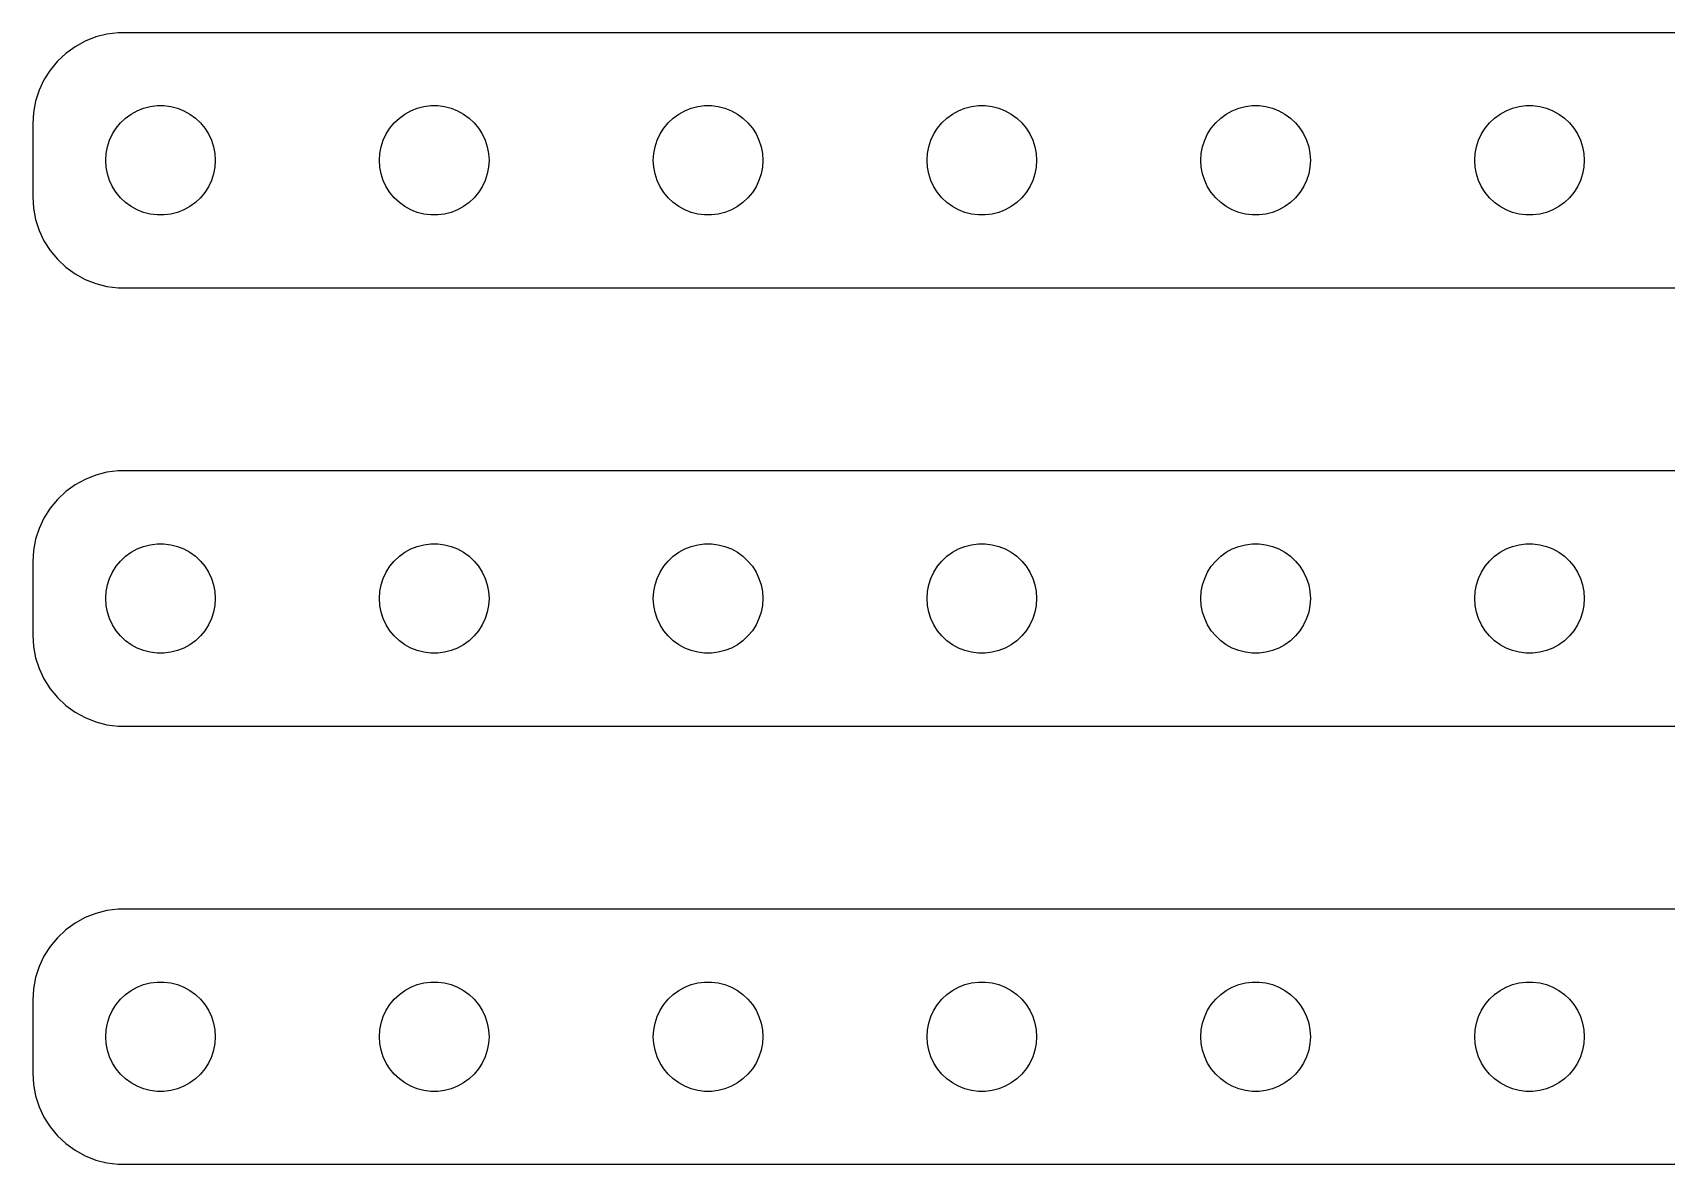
# Model space of a CAD drawing. Header units: metres. Extents: x -90 to 90, y 41 to 103.
# Drawn here: x -89.5 to 0, y 41 to 103 of the extents above; entities that cross this region are included whole.
import ezdxf

# ---------------------------------------------------------------- set-up
doc = ezdxf.new("R2010")
doc.units = ezdxf.units.M

msp = doc.modelspace()

# ---------------------------------------------------------------- linework, layer by layer
for p, q in [((-84.8139, 102.99), (-85.4369, 102.911)), ((84.8139, 102.99), (-84.8139, 102.99)), ((-87.1791, 102.222), (-87.6871, 101.853)), ((-86.6289, 102.524), (-87.1791, 102.222)), ((-86.0451, 102.755), (-86.6289, 102.524)), ((-85.4369, 102.911), (-86.0451, 102.755)), ((-88.1448, 101.423), (-88.5451, 100.939)), ((-87.6871, 101.853), (-88.1448, 101.423)), ((-88.8815, 100.409), (-89.1489, 99.8406)), ((-88.5451, 100.939), (-88.8815, 100.409)), ((-89.1489, 99.8406), (-89.3429, 99.2434)), ((-89.4606, 98.6267), (-89.5, 98)), ((-89.3429, 99.2434), (-89.4606, 98.6267)), ((-84.4123, 98.3115), (-84.1075, 98.533)), ((-84.1075, 98.533), (-83.7773, 98.7145)), ((-83.7773, 98.7145), (-83.427, 98.8532)), ((-83.427, 98.8532), (-83.0621, 98.9469)), ((-83.0621, 98.9469), (-82.6884, 98.9941)), ((-82.6884, 98.9941), (-82.3116, 98.9941)), ((-82.3116, 98.9941), (-81.9379, 98.9469)), ((-81.9379, 98.9469), (-81.573, 98.8532)), ((-81.573, 98.8532), (-81.2227, 98.7145)), ((-81.2227, 98.7145), (-80.8925, 98.533)), ((-80.8925, 98.533), (-80.5877, 98.3115)), ((-69.4123, 98.3115), (-69.1075, 98.533)), ((-69.1075, 98.533), (-68.7773, 98.7145)), ((-68.7773, 98.7145), (-68.427, 98.8532)), ((-68.427, 98.8532), (-68.0621, 98.9469)), ((-68.0621, 98.9469), (-67.6884, 98.9941)), ((-67.6884, 98.9941), (-67.3116, 98.9941)), ((-67.3116, 98.9941), (-66.9379, 98.9469)), ((-66.9379, 98.9469), (-66.573, 98.8532)), ((-66.573, 98.8532), (-66.2227, 98.7145)), ((-66.2227, 98.7145), (-65.8925, 98.533)), ((-65.8925, 98.533), (-65.5877, 98.3115)), ((-54.4123, 98.3115), (-54.1075, 98.533)), ((-54.1075, 98.533), (-53.7773, 98.7145)), ((-53.7773, 98.7145), (-53.427, 98.8532)), ((-53.427, 98.8532), (-53.0621, 98.9469)), ((-53.0621, 98.9469), (-52.6884, 98.9941)), ((-52.6884, 98.9941), (-52.3116, 98.9941)), ((-52.3116, 98.9941), (-51.9379, 98.9469)), ((-51.9379, 98.9469), (-51.5729, 98.8532)), ((-51.5729, 98.8532), (-51.2227, 98.7145)), ((-51.2227, 98.7145), (-50.8925, 98.533)), ((-50.8925, 98.533), (-50.5877, 98.3115)), ((-39.4123, 98.3115), (-39.1075, 98.533)), ((-39.1075, 98.533), (-38.7773, 98.7145)), ((-38.7773, 98.7145), (-38.427, 98.8532)), ((-38.427, 98.8532), (-38.0621, 98.9469)), ((-38.0621, 98.9469), (-37.6884, 98.9941)), ((-37.6884, 98.9941), (-37.3116, 98.9941)), ((-37.3116, 98.9941), (-36.9379, 98.9469)), ((-36.9379, 98.9469), (-36.5729, 98.8532)), ((-36.5729, 98.8532), (-36.2227, 98.7145)), ((-36.2227, 98.7145), (-35.8925, 98.533)), ((-35.8925, 98.533), (-35.5877, 98.3115)), ((-24.4123, 98.3115), (-24.1075, 98.533)), ((-24.1075, 98.533), (-23.7773, 98.7145)), ((-23.7773, 98.7145), (-23.427, 98.8532)), ((-23.427, 98.8532), (-23.0621, 98.9469)), ((-23.0621, 98.9469), (-22.6884, 98.9941)), ((-22.6884, 98.9941), (-22.3116, 98.9941)), ((-22.3116, 98.9941), (-21.9379, 98.9469)), ((-21.9379, 98.9469), (-21.5729, 98.8532)), ((-21.5729, 98.8532), (-21.2227, 98.7145)), ((-21.2227, 98.7145), (-20.8925, 98.533)), ((-20.8925, 98.533), (-20.5877, 98.3115)), ((-9.41226, 98.3115), (-9.10747, 98.533)), ((-9.10747, 98.533), (-8.77733, 98.7145)), ((-8.77733, 98.7145), (-8.42705, 98.8532)), ((-8.42705, 98.8532), (-8.06213, 98.9469)), ((-8.06213, 98.9469), (-7.68837, 98.9941)), ((-7.68837, 98.9941), (-7.31161, 98.9941)), ((-7.31161, 98.9941), (-6.93785, 98.9469)), ((-6.93785, 98.9469), (-6.57294, 98.8532)), ((-6.57294, 98.8532), (-6.22266, 98.7145)), ((-6.22266, 98.7145), (-5.89252, 98.533)), ((-5.89252, 98.533), (-5.58772, 98.3115)), ((-89.5, 98), (-89.5, 94)), ((-85.1289, 97.4453), (-84.927, 97.7634)), ((-84.927, 97.7634), (-84.6869, 98.0536)), ((-84.6869, 98.0536), (-84.4123, 98.3115)), ((-80.5877, 98.3115), (-80.3131, 98.0536)), ((-80.3131, 98.0536), (-80.073, 97.7634)), ((-80.073, 97.7634), (-79.8711, 97.4453)), ((-70.1289, 97.4453), (-69.927, 97.7634)), ((-69.927, 97.7634), (-69.6869, 98.0536)), ((-69.6869, 98.0536), (-69.4123, 98.3115)), ((-65.5877, 98.3115), (-65.3131, 98.0536)), ((-65.3131, 98.0536), (-65.073, 97.7634)), ((-65.073, 97.7634), (-64.8711, 97.4453)), ((-55.1289, 97.4453), (-54.927, 97.7634)), ((-54.927, 97.7634), (-54.6869, 98.0536)), ((-54.6869, 98.0536), (-54.4123, 98.3115)), ((-50.5877, 98.3115), (-50.3131, 98.0536)), ((-50.3131, 98.0536), (-50.0729, 97.7634)), ((-50.0729, 97.7634), (-49.8711, 97.4453)), ((-40.1289, 97.4453), (-39.927, 97.7634)), ((-39.927, 97.7634), (-39.6869, 98.0536)), ((-39.6869, 98.0536), (-39.4123, 98.3115)), ((-35.5877, 98.3115), (-35.3131, 98.0536)), ((-35.3131, 98.0536), (-35.0729, 97.7634)), ((-35.0729, 97.7634), (-34.8711, 97.4453)), ((-25.1289, 97.4453), (-24.927, 97.7634)), ((-24.927, 97.7634), (-24.6869, 98.0536)), ((-24.6869, 98.0536), (-24.4123, 98.3115)), ((-20.5877, 98.3115), (-20.3131, 98.0536)), ((-20.3131, 98.0536), (-20.0729, 97.7634)), ((-20.0729, 97.7634), (-19.8711, 97.4453)), ((-10.1289, 97.4453), (-9.92705, 97.7634)), ((-9.92705, 97.7634), (-9.6869, 98.0536)), ((-9.6869, 98.0536), (-9.41226, 98.3115)), ((-5.58772, 98.3115), (-5.31308, 98.0536)), ((-5.31308, 98.0536), (-5.07294, 97.7634)), ((-5.07294, 97.7634), (-4.87108, 97.4453)), ((-85.4763, 96.376), (-85.4057, 96.7461)), ((-85.4057, 96.7461), (-85.2893, 97.1044)), ((-85.2893, 97.1044), (-85.1289, 97.4453)), ((-79.8711, 97.4453), (-79.7107, 97.1044)), ((-79.7107, 97.1044), (-79.5943, 96.7461)), ((-79.5943, 96.7461), (-79.5237, 96.376)), ((-70.4763, 96.376), (-70.4057, 96.7461)), ((-70.4057, 96.7461), (-70.2893, 97.1044)), ((-70.2893, 97.1044), (-70.1289, 97.4453)), ((-64.8711, 97.4453), (-64.7107, 97.1044)), ((-64.7107, 97.1044), (-64.5943, 96.7461)), ((-64.5943, 96.7461), (-64.5237, 96.376)), ((-55.4763, 96.376), (-55.4057, 96.7461)), ((-55.4057, 96.7461), (-55.2893, 97.1044)), ((-55.2893, 97.1044), (-55.1289, 97.4453)), ((-49.8711, 97.4453), (-49.7107, 97.1044)), ((-49.7107, 97.1044), (-49.5942, 96.7461)), ((-49.5942, 96.7461), (-49.5237, 96.376)), ((-40.4763, 96.376), (-40.4057, 96.7461)), ((-40.4057, 96.7461), (-40.2893, 97.1044)), ((-40.2893, 97.1044), (-40.1289, 97.4453)), ((-34.8711, 97.4453), (-34.7107, 97.1044)), ((-34.7107, 97.1044), (-34.5942, 96.7461)), ((-34.5942, 96.7461), (-34.5237, 96.376)), ((-25.4763, 96.376), (-25.4057, 96.7461)), ((-25.4057, 96.7461), (-25.2893, 97.1044)), ((-25.2893, 97.1044), (-25.1289, 97.4453)), ((-19.8711, 97.4453), (-19.7107, 97.1044)), ((-19.7107, 97.1044), (-19.5942, 96.7461)), ((-19.5942, 96.7461), (-19.5237, 96.376)), ((-10.4763, 96.376), (-10.4057, 96.7461)), ((-10.4057, 96.7461), (-10.2893, 97.1044)), ((-10.2893, 97.1044), (-10.1289, 97.4453)), ((-4.87108, 97.4453), (-4.71066, 97.1044)), ((-4.71066, 97.1044), (-4.59424, 96.7461)), ((-4.59424, 96.7461), (-4.52365, 96.376)), ((-85.5, 96), (-85.4763, 96.376)), ((-85.4763, 95.624), (-85.5, 96)), ((-79.5237, 96.376), (-79.5, 96)), ((-79.5, 96), (-79.5237, 95.624)), ((-70.5, 96), (-70.4763, 96.376)), ((-70.4763, 95.624), (-70.5, 96)), ((-64.5237, 96.376), (-64.5, 96)), ((-64.5, 96), (-64.5237, 95.624)), ((-55.5, 96), (-55.4763, 96.376)), ((-55.4763, 95.624), (-55.5, 96)), ((-49.5237, 96.376), (-49.5, 96)), ((-49.5, 96), (-49.5237, 95.624)), ((-40.5, 96), (-40.4763, 96.376)), ((-40.4763, 95.624), (-40.5, 96)), ((-34.5237, 96.376), (-34.5, 96)), ((-34.5, 96), (-34.5237, 95.624)), ((-25.5, 96), (-25.4763, 96.376)), ((-25.4763, 95.624), (-25.5, 96)), ((-19.5237, 96.376), (-19.5, 96)), ((-19.5, 96), (-19.5237, 95.624)), ((-10.5, 96), (-10.4763, 96.376)), ((-10.4763, 95.624), (-10.5, 96)), ((-4.52365, 96.376), (-4.5, 96)), ((-4.5, 96), (-4.52365, 95.624)), ((-85.4057, 95.2539), (-85.4763, 95.624)), ((-85.2893, 94.8956), (-85.4057, 95.2539)), ((-85.1289, 94.5547), (-85.2893, 94.8956)), ((-79.7107, 94.8956), (-79.8711, 94.5547)), ((-79.5943, 95.2539), (-79.7107, 94.8956)), ((-79.5237, 95.624), (-79.5943, 95.2539)), ((-70.4057, 95.2539), (-70.4763, 95.624)), ((-70.2893, 94.8956), (-70.4057, 95.2539)), ((-70.1289, 94.5547), (-70.2893, 94.8956)), ((-64.7107, 94.8956), (-64.8711, 94.5547)), ((-64.5943, 95.2539), (-64.7107, 94.8956)), ((-64.5237, 95.624), (-64.5943, 95.2539)), ((-55.4057, 95.2539), (-55.4763, 95.624)), ((-55.2893, 94.8956), (-55.4057, 95.2539)), ((-55.1289, 94.5547), (-55.2893, 94.8956)), ((-49.7107, 94.8956), (-49.8711, 94.5547)), ((-49.5942, 95.2539), (-49.7107, 94.8956)), ((-49.5237, 95.624), (-49.5942, 95.2539)), ((-40.4057, 95.2539), (-40.4763, 95.624)), ((-40.2893, 94.8956), (-40.4057, 95.2539)), ((-40.1289, 94.5547), (-40.2893, 94.8956)), ((-34.7107, 94.8956), (-34.8711, 94.5547)), ((-34.5942, 95.2539), (-34.7107, 94.8956)), ((-34.5237, 95.624), (-34.5942, 95.2539)), ((-25.4057, 95.2539), (-25.4763, 95.624)), ((-25.2893, 94.8956), (-25.4057, 95.2539)), ((-25.1289, 94.5547), (-25.2893, 94.8956)), ((-19.7107, 94.8956), (-19.8711, 94.5547)), ((-19.5942, 95.2539), (-19.7107, 94.8956)), ((-19.5237, 95.624), (-19.5942, 95.2539)), ((-10.4057, 95.2539), (-10.4763, 95.624)), ((-10.2893, 94.8956), (-10.4057, 95.2539)), ((-10.1289, 94.5547), (-10.2893, 94.8956)), ((-4.71066, 94.8956), (-4.87108, 94.5547)), ((-4.59424, 95.2539), (-4.71066, 94.8956)), ((-4.52365, 95.624), (-4.59424, 95.2539)), ((-89.5, 94), (-89.4606, 93.3733)), ((-84.927, 94.2366), (-85.1289, 94.5547)), ((-84.6869, 93.9464), (-84.927, 94.2366)), ((-80.073, 94.2366), (-80.3131, 93.9464)), ((-79.8711, 94.5547), (-80.073, 94.2366)), ((-69.927, 94.2366), (-70.1289, 94.5547)), ((-69.6869, 93.9464), (-69.927, 94.2366)), ((-65.073, 94.2366), (-65.3131, 93.9464)), ((-64.8711, 94.5547), (-65.073, 94.2366)), ((-54.927, 94.2366), (-55.1289, 94.5547)), ((-54.6869, 93.9464), (-54.927, 94.2366)), ((-50.0729, 94.2366), (-50.3131, 93.9464)), ((-49.8711, 94.5547), (-50.0729, 94.2366)), ((-39.927, 94.2366), (-40.1289, 94.5547)), ((-39.6869, 93.9464), (-39.927, 94.2366)), ((-35.0729, 94.2366), (-35.3131, 93.9464)), ((-34.8711, 94.5547), (-35.0729, 94.2366)), ((-24.927, 94.2366), (-25.1289, 94.5547)), ((-24.6869, 93.9464), (-24.927, 94.2366)), ((-20.0729, 94.2366), (-20.3131, 93.9464)), ((-19.8711, 94.5547), (-20.0729, 94.2366)), ((-9.92705, 94.2366), (-10.1289, 94.5547)), ((-9.6869, 93.9464), (-9.92705, 94.2366)), ((-5.07294, 94.2366), (-5.31308, 93.9464)), ((-4.87108, 94.5547), (-5.07294, 94.2366)), ((-89.4606, 93.3733), (-89.3429, 92.7566)), ((-84.4123, 93.6885), (-84.6869, 93.9464)), ((-84.1075, 93.467), (-84.4123, 93.6885)), ((-83.7773, 93.2855), (-84.1075, 93.467)), ((-83.427, 93.1468), (-83.7773, 93.2855)), ((-83.0621, 93.0531), (-83.427, 93.1468)), ((-81.573, 93.1468), (-81.9379, 93.0531)), ((-81.2227, 93.2855), (-81.573, 93.1468)), ((-80.8925, 93.467), (-81.2227, 93.2855)), ((-80.5877, 93.6885), (-80.8925, 93.467)), ((-80.3131, 93.9464), (-80.5877, 93.6885)), ((-69.4123, 93.6885), (-69.6869, 93.9464)), ((-69.1075, 93.467), (-69.4123, 93.6885)), ((-68.7773, 93.2855), (-69.1075, 93.467)), ((-68.427, 93.1468), (-68.7773, 93.2855)), ((-68.0621, 93.0531), (-68.427, 93.1468)), ((-66.573, 93.1468), (-66.9379, 93.0531)), ((-66.2227, 93.2855), (-66.573, 93.1468)), ((-65.8925, 93.467), (-66.2227, 93.2855)), ((-65.5877, 93.6885), (-65.8925, 93.467)), ((-65.3131, 93.9464), (-65.5877, 93.6885)), ((-54.4123, 93.6885), (-54.6869, 93.9464)), ((-54.1075, 93.467), (-54.4123, 93.6885)), ((-53.7773, 93.2855), (-54.1075, 93.467)), ((-53.427, 93.1468), (-53.7773, 93.2855)), ((-53.0621, 93.0531), (-53.427, 93.1468)), ((-51.5729, 93.1468), (-51.9379, 93.0531)), ((-51.2227, 93.2855), (-51.5729, 93.1468)), ((-50.8925, 93.467), (-51.2227, 93.2855)), ((-50.5877, 93.6885), (-50.8925, 93.467)), ((-50.3131, 93.9464), (-50.5877, 93.6885)), ((-39.4123, 93.6885), (-39.6869, 93.9464)), ((-39.1075, 93.467), (-39.4123, 93.6885)), ((-38.7773, 93.2855), (-39.1075, 93.467)), ((-38.427, 93.1468), (-38.7773, 93.2855)), ((-38.0621, 93.0531), (-38.427, 93.1468)), ((-36.5729, 93.1468), (-36.9379, 93.0531)), ((-36.2227, 93.2855), (-36.5729, 93.1468)), ((-35.8925, 93.467), (-36.2227, 93.2855)), ((-35.5877, 93.6885), (-35.8925, 93.467)), ((-35.3131, 93.9464), (-35.5877, 93.6885)), ((-24.4123, 93.6885), (-24.6869, 93.9464)), ((-24.1075, 93.467), (-24.4123, 93.6885)), ((-23.7773, 93.2855), (-24.1075, 93.467)), ((-23.427, 93.1468), (-23.7773, 93.2855)), ((-23.0621, 93.0531), (-23.427, 93.1468)), ((-21.5729, 93.1468), (-21.9379, 93.0531)), ((-21.2227, 93.2855), (-21.5729, 93.1468)), ((-20.8925, 93.467), (-21.2227, 93.2855)), ((-20.5877, 93.6885), (-20.8925, 93.467)), ((-20.3131, 93.9464), (-20.5877, 93.6885)), ((-9.41226, 93.6885), (-9.6869, 93.9464)), ((-9.10747, 93.467), (-9.41226, 93.6885)), ((-8.77733, 93.2855), (-9.10747, 93.467)), ((-8.42705, 93.1468), (-8.77733, 93.2855)), ((-8.06213, 93.0531), (-8.42705, 93.1468)), ((-6.57294, 93.1468), (-6.93785, 93.0531)), ((-6.22266, 93.2855), (-6.57294, 93.1468)), ((-5.89252, 93.467), (-6.22266, 93.2855)), ((-5.58772, 93.6885), (-5.89252, 93.467)), ((-5.31308, 93.9464), (-5.58772, 93.6885)), ((-89.3429, 92.7566), (-89.1489, 92.1594)), ((-82.6884, 93.0059), (-83.0621, 93.0531)), ((-82.3116, 93.0059), (-82.6884, 93.0059)), ((-81.9379, 93.0531), (-82.3116, 93.0059)), ((-67.6884, 93.0059), (-68.0621, 93.0531)), ((-67.3116, 93.0059), (-67.6884, 93.0059)), ((-66.9379, 93.0531), (-67.3116, 93.0059)), ((-52.6884, 93.0059), (-53.0621, 93.0531)), ((-52.3116, 93.0059), (-52.6884, 93.0059)), ((-51.9379, 93.0531), (-52.3116, 93.0059)), ((-37.6884, 93.0059), (-38.0621, 93.0531)), ((-37.3116, 93.0059), (-37.6884, 93.0059)), ((-36.9379, 93.0531), (-37.3116, 93.0059)), ((-22.6884, 93.0059), (-23.0621, 93.0531)), ((-22.3116, 93.0059), (-22.6884, 93.0059)), ((-21.9379, 93.0531), (-22.3116, 93.0059)), ((-7.68837, 93.0059), (-8.06213, 93.0531)), ((-7.31161, 93.0059), (-7.68837, 93.0059)), ((-6.93785, 93.0531), (-7.31161, 93.0059)), ((-89.1489, 92.1594), (-88.8815, 91.5912)), ((-88.8815, 91.5912), (-88.5451, 91.0611)), ((-88.5451, 91.0611), (-88.1448, 90.5773)), ((-88.1448, 90.5773), (-87.6871, 90.1474)), ((-87.6871, 90.1474), (-87.1791, 89.7784)), ((-87.1791, 89.7784), (-86.6289, 89.4759)), ((-86.6289, 89.4759), (-86.0451, 89.2447)), ((-86.0451, 89.2447), (-85.4369, 89.0886)), ((-85.4369, 89.0886), (-84.8139, 89.0099)), ((-84.8139, 89.0099), (84.8139, 89.0099)), ((-85.4369, 78.9114), (-86.0451, 78.7553)), ((-84.8139, 78.9901), (-85.4369, 78.9114)), ((84.8139, 78.9901), (-84.8139, 78.9901)), ((-87.1791, 78.2216), (-87.6871, 77.8526)), ((-86.6289, 78.5241), (-87.1791, 78.2216)), ((-86.0451, 78.7553), (-86.6289, 78.5241)), ((-88.1448, 77.4227), (-88.5451, 76.9389)), ((-87.6871, 77.8526), (-88.1448, 77.4227)), ((-88.8815, 76.4088), (-89.1489, 75.8406)), ((-88.5451, 76.9389), (-88.8815, 76.4088)), ((-89.3429, 75.2434), (-89.4606, 74.6267)), ((-89.1489, 75.8406), (-89.3429, 75.2434)), ((-89.4606, 74.6267), (-89.5, 74)), ((-84.6869, 74.0536), (-84.4123, 74.3115)), ((-84.4123, 74.3115), (-84.1075, 74.533)), ((-84.1075, 74.533), (-83.7773, 74.7145)), ((-83.7773, 74.7145), (-83.427, 74.8532)), ((-83.427, 74.8532), (-83.0621, 74.9469)), ((-83.0621, 74.9469), (-82.6884, 74.9941)), ((-82.6884, 74.9941), (-82.3116, 74.9941)), ((-82.3116, 74.9941), (-81.9379, 74.9469)), ((-81.9379, 74.9469), (-81.573, 74.8532)), ((-81.573, 74.8532), (-81.2227, 74.7145)), ((-81.2227, 74.7145), (-80.8925, 74.533)), ((-80.8925, 74.533), (-80.5877, 74.3115)), ((-80.5877, 74.3115), (-80.3131, 74.0536)), ((-69.6869, 74.0536), (-69.4123, 74.3115)), ((-69.4123, 74.3115), (-69.1075, 74.533)), ((-69.1075, 74.533), (-68.7773, 74.7145)), ((-68.7773, 74.7145), (-68.427, 74.8532)), ((-68.427, 74.8532), (-68.0621, 74.9469)), ((-68.0621, 74.9469), (-67.6884, 74.9941)), ((-67.6884, 74.9941), (-67.3116, 74.9941)), ((-67.3116, 74.9941), (-66.9379, 74.9469)), ((-66.9379, 74.9469), (-66.573, 74.8532)), ((-66.573, 74.8532), (-66.2227, 74.7145)), ((-66.2227, 74.7145), (-65.8925, 74.533)), ((-65.8925, 74.533), (-65.5877, 74.3115)), ((-65.5877, 74.3115), (-65.3131, 74.0536)), ((-54.6869, 74.0536), (-54.4123, 74.3115)), ((-54.4123, 74.3115), (-54.1075, 74.533)), ((-54.1075, 74.533), (-53.7773, 74.7145)), ((-53.7773, 74.7145), (-53.427, 74.8532)), ((-53.427, 74.8532), (-53.0621, 74.9469)), ((-53.0621, 74.9469), (-52.6884, 74.9941)), ((-52.6884, 74.9941), (-52.3116, 74.9941)), ((-52.3116, 74.9941), (-51.9379, 74.9469)), ((-51.9379, 74.9469), (-51.5729, 74.8532)), ((-51.5729, 74.8532), (-51.2227, 74.7145)), ((-51.2227, 74.7145), (-50.8925, 74.533)), ((-50.8925, 74.533), (-50.5877, 74.3115)), ((-50.5877, 74.3115), (-50.3131, 74.0536)), ((-39.6869, 74.0536), (-39.4123, 74.3115)), ((-39.4123, 74.3115), (-39.1075, 74.533)), ((-39.1075, 74.533), (-38.7773, 74.7145)), ((-38.7773, 74.7145), (-38.427, 74.8532)), ((-38.427, 74.8532), (-38.0621, 74.9469)), ((-38.0621, 74.9469), (-37.6884, 74.9941)), ((-37.6884, 74.9941), (-37.3116, 74.9941)), ((-37.3116, 74.9941), (-36.9379, 74.9469)), ((-36.9379, 74.9469), (-36.5729, 74.8532)), ((-36.5729, 74.8532), (-36.2227, 74.7145)), ((-36.2227, 74.7145), (-35.8925, 74.533)), ((-35.8925, 74.533), (-35.5877, 74.3115)), ((-35.5877, 74.3115), (-35.3131, 74.0536)), ((-24.6869, 74.0536), (-24.4123, 74.3115)), ((-24.4123, 74.3115), (-24.1075, 74.533)), ((-24.1075, 74.533), (-23.7773, 74.7145)), ((-23.7773, 74.7145), (-23.427, 74.8532)), ((-23.427, 74.8532), (-23.0621, 74.9469)), ((-23.0621, 74.9469), (-22.6884, 74.9941)), ((-22.6884, 74.9941), (-22.3116, 74.9941)), ((-22.3116, 74.9941), (-21.9379, 74.9469)), ((-21.9379, 74.9469), (-21.5729, 74.8532)), ((-21.5729, 74.8532), (-21.2227, 74.7145)), ((-21.2227, 74.7145), (-20.8925, 74.533)), ((-20.8925, 74.533), (-20.5877, 74.3115)), ((-20.5877, 74.3115), (-20.3131, 74.0536)), ((-9.6869, 74.0536), (-9.41226, 74.3115)), ((-9.41226, 74.3115), (-9.10747, 74.533)), ((-9.10747, 74.533), (-8.77733, 74.7145)), ((-8.77733, 74.7145), (-8.42705, 74.8532)), ((-8.42705, 74.8532), (-8.06213, 74.9469)), ((-8.06213, 74.9469), (-7.68837, 74.9941)), ((-7.68837, 74.9941), (-7.31161, 74.9941)), ((-7.31161, 74.9941), (-6.93785, 74.9469)), ((-6.93785, 74.9469), (-6.57294, 74.8532)), ((-6.57294, 74.8532), (-6.22266, 74.7145)), ((-6.22266, 74.7145), (-5.89252, 74.533)), ((-5.89252, 74.533), (-5.58772, 74.3115)), ((-5.58772, 74.3115), (-5.31308, 74.0536)), ((-89.5, 74), (-89.5, 70)), ((-85.2893, 73.1044), (-85.1289, 73.4453)), ((-85.1289, 73.4453), (-84.927, 73.7634)), ((-84.927, 73.7634), (-84.6869, 74.0536)), ((-80.3131, 74.0536), (-80.073, 73.7634)), ((-80.073, 73.7634), (-79.8711, 73.4453)), ((-79.8711, 73.4453), (-79.7107, 73.1044)), ((-70.2893, 73.1044), (-70.1289, 73.4453)), ((-70.1289, 73.4453), (-69.927, 73.7634)), ((-69.927, 73.7634), (-69.6869, 74.0536)), ((-65.3131, 74.0536), (-65.073, 73.7634)), ((-65.073, 73.7634), (-64.8711, 73.4453)), ((-64.8711, 73.4453), (-64.7107, 73.1044)), ((-55.2893, 73.1044), (-55.1289, 73.4453)), ((-55.1289, 73.4453), (-54.927, 73.7634)), ((-54.927, 73.7634), (-54.6869, 74.0536)), ((-50.3131, 74.0536), (-50.0729, 73.7634)), ((-50.0729, 73.7634), (-49.8711, 73.4453)), ((-49.8711, 73.4453), (-49.7107, 73.1044)), ((-40.2893, 73.1044), (-40.1289, 73.4453)), ((-40.1289, 73.4453), (-39.927, 73.7634)), ((-39.927, 73.7634), (-39.6869, 74.0536)), ((-35.3131, 74.0536), (-35.0729, 73.7634)), ((-35.0729, 73.7634), (-34.8711, 73.4453)), ((-34.8711, 73.4453), (-34.7107, 73.1044)), ((-25.2893, 73.1044), (-25.1289, 73.4453)), ((-25.1289, 73.4453), (-24.927, 73.7634)), ((-24.927, 73.7634), (-24.6869, 74.0536)), ((-20.3131, 74.0536), (-20.0729, 73.7634)), ((-20.0729, 73.7634), (-19.8711, 73.4453)), ((-19.8711, 73.4453), (-19.7107, 73.1044)), ((-10.2893, 73.1044), (-10.1289, 73.4453)), ((-10.1289, 73.4453), (-9.92705, 73.7634)), ((-9.92705, 73.7634), (-9.6869, 74.0536)), ((-5.31308, 74.0536), (-5.07294, 73.7634)), ((-5.07294, 73.7634), (-4.87108, 73.4453)), ((-4.87108, 73.4453), (-4.71066, 73.1044)), ((-85.4763, 72.376), (-85.4057, 72.7461)), ((-85.4057, 72.7461), (-85.2893, 73.1044)), ((-79.7107, 73.1044), (-79.5943, 72.7461)), ((-79.5943, 72.7461), (-79.5237, 72.376)), ((-70.4763, 72.376), (-70.4057, 72.7461)), ((-70.4057, 72.7461), (-70.2893, 73.1044)), ((-64.7107, 73.1044), (-64.5943, 72.7461)), ((-64.5943, 72.7461), (-64.5237, 72.376)), ((-55.4763, 72.376), (-55.4057, 72.7461)), ((-55.4057, 72.7461), (-55.2893, 73.1044)), ((-49.7107, 73.1044), (-49.5942, 72.7461)), ((-49.5942, 72.7461), (-49.5237, 72.376)), ((-40.4763, 72.376), (-40.4057, 72.7461)), ((-40.4057, 72.7461), (-40.2893, 73.1044)), ((-34.7107, 73.1044), (-34.5942, 72.7461)), ((-34.5942, 72.7461), (-34.5237, 72.376)), ((-25.4763, 72.376), (-25.4057, 72.7461)), ((-25.4057, 72.7461), (-25.2893, 73.1044)), ((-19.7107, 73.1044), (-19.5942, 72.7461)), ((-19.5942, 72.7461), (-19.5237, 72.376)), ((-10.4763, 72.376), (-10.4057, 72.7461)), ((-10.4057, 72.7461), (-10.2893, 73.1044)), ((-4.71066, 73.1044), (-4.59424, 72.7461)), ((-4.59424, 72.7461), (-4.52365, 72.376)), ((-85.5, 72), (-85.4763, 72.376)), ((-85.4763, 71.624), (-85.5, 72)), ((-85.4057, 71.2539), (-85.4763, 71.624)), ((-79.5237, 71.624), (-79.5943, 71.2539)), ((-79.5237, 72.376), (-79.5, 72)), ((-79.5, 72), (-79.5237, 71.624)), ((-70.5, 72), (-70.4763, 72.376)), ((-70.4763, 71.624), (-70.5, 72)), ((-70.4057, 71.2539), (-70.4763, 71.624)), ((-64.5237, 71.624), (-64.5943, 71.2539)), ((-64.5237, 72.376), (-64.5, 72)), ((-64.5, 72), (-64.5237, 71.624)), ((-55.5, 72), (-55.4763, 72.376)), ((-55.4763, 71.624), (-55.5, 72)), ((-55.4057, 71.2539), (-55.4763, 71.624)), ((-49.5237, 71.624), (-49.5942, 71.2539)), ((-49.5237, 72.376), (-49.5, 72)), ((-49.5, 72), (-49.5237, 71.624)), ((-40.5, 72), (-40.4763, 72.376)), ((-40.4763, 71.624), (-40.5, 72)), ((-40.4057, 71.2539), (-40.4763, 71.624)), ((-34.5237, 71.624), (-34.5942, 71.2539)), ((-34.5237, 72.376), (-34.5, 72)), ((-34.5, 72), (-34.5237, 71.624)), ((-25.5, 72), (-25.4763, 72.376)), ((-25.4763, 71.624), (-25.5, 72)), ((-25.4057, 71.2539), (-25.4763, 71.624)), ((-19.5237, 71.624), (-19.5942, 71.2539)), ((-19.5237, 72.376), (-19.5, 72)), ((-19.5, 72), (-19.5237, 71.624)), ((-10.5, 72), (-10.4763, 72.376)), ((-10.4763, 71.624), (-10.5, 72)), ((-10.4057, 71.2539), (-10.4763, 71.624)), ((-4.52365, 71.624), (-4.59424, 71.2539)), ((-4.52365, 72.376), (-4.5, 72)), ((-4.5, 72), (-4.52365, 71.624)), ((-85.2893, 70.8956), (-85.4057, 71.2539)), ((-85.1289, 70.5547), (-85.2893, 70.8956)), ((-79.7107, 70.8956), (-79.8711, 70.5547)), ((-79.5943, 71.2539), (-79.7107, 70.8956)), ((-70.2893, 70.8956), (-70.4057, 71.2539)), ((-70.1289, 70.5547), (-70.2893, 70.8956)), ((-64.7107, 70.8956), (-64.8711, 70.5547)), ((-64.5943, 71.2539), (-64.7107, 70.8956)), ((-55.2893, 70.8956), (-55.4057, 71.2539)), ((-55.1289, 70.5547), (-55.2893, 70.8956)), ((-49.7107, 70.8956), (-49.8711, 70.5547)), ((-49.5942, 71.2539), (-49.7107, 70.8956)), ((-40.2893, 70.8956), (-40.4057, 71.2539)), ((-40.1289, 70.5547), (-40.2893, 70.8956)), ((-34.7107, 70.8956), (-34.8711, 70.5547)), ((-34.5942, 71.2539), (-34.7107, 70.8956)), ((-25.2893, 70.8956), (-25.4057, 71.2539)), ((-25.1289, 70.5547), (-25.2893, 70.8956)), ((-19.7107, 70.8956), (-19.8711, 70.5547)), ((-19.5942, 71.2539), (-19.7107, 70.8956)), ((-10.2893, 70.8956), (-10.4057, 71.2539)), ((-10.1289, 70.5547), (-10.2893, 70.8956)), ((-4.71066, 70.8956), (-4.87108, 70.5547)), ((-4.59424, 71.2539), (-4.71066, 70.8956)), ((-89.5, 70), (-89.4606, 69.3733)), ((-84.927, 70.2366), (-85.1289, 70.5547)), ((-84.6869, 69.9464), (-84.927, 70.2366)), ((-84.4123, 69.6885), (-84.6869, 69.9464)), ((-80.3131, 69.9464), (-80.5877, 69.6885)), ((-80.073, 70.2366), (-80.3131, 69.9464)), ((-79.8711, 70.5547), (-80.073, 70.2366)), ((-69.927, 70.2366), (-70.1289, 70.5547)), ((-69.6869, 69.9464), (-69.927, 70.2366)), ((-69.4123, 69.6885), (-69.6869, 69.9464)), ((-65.3131, 69.9464), (-65.5877, 69.6885)), ((-65.073, 70.2366), (-65.3131, 69.9464)), ((-64.8711, 70.5547), (-65.073, 70.2366)), ((-54.927, 70.2366), (-55.1289, 70.5547)), ((-54.6869, 69.9464), (-54.927, 70.2366)), ((-54.4123, 69.6885), (-54.6869, 69.9464)), ((-50.3131, 69.9464), (-50.5877, 69.6885)), ((-50.0729, 70.2366), (-50.3131, 69.9464)), ((-49.8711, 70.5547), (-50.0729, 70.2366)), ((-39.927, 70.2366), (-40.1289, 70.5547)), ((-39.6869, 69.9464), (-39.927, 70.2366)), ((-39.4123, 69.6885), (-39.6869, 69.9464)), ((-35.3131, 69.9464), (-35.5877, 69.6885)), ((-35.0729, 70.2366), (-35.3131, 69.9464)), ((-34.8711, 70.5547), (-35.0729, 70.2366)), ((-24.927, 70.2366), (-25.1289, 70.5547)), ((-24.6869, 69.9464), (-24.927, 70.2366)), ((-24.4123, 69.6885), (-24.6869, 69.9464)), ((-20.3131, 69.9464), (-20.5877, 69.6885)), ((-20.0729, 70.2366), (-20.3131, 69.9464)), ((-19.8711, 70.5547), (-20.0729, 70.2366)), ((-9.92705, 70.2366), (-10.1289, 70.5547)), ((-9.6869, 69.9464), (-9.92705, 70.2366)), ((-9.41226, 69.6885), (-9.6869, 69.9464)), ((-5.31308, 69.9464), (-5.58772, 69.6885)), ((-5.07294, 70.2366), (-5.31308, 69.9464)), ((-4.87108, 70.5547), (-5.07294, 70.2366)), ((-89.4606, 69.3733), (-89.3429, 68.7566)), ((-84.1075, 69.467), (-84.4123, 69.6885)), ((-83.7773, 69.2855), (-84.1075, 69.467)), ((-83.427, 69.1468), (-83.7773, 69.2855)), ((-83.0621, 69.0531), (-83.427, 69.1468)), ((-82.6884, 69.0059), (-83.0621, 69.0531)), ((-82.3116, 69.0059), (-82.6884, 69.0059)), ((-81.9379, 69.0531), (-82.3116, 69.0059)), ((-81.573, 69.1468), (-81.9379, 69.0531)), ((-81.2227, 69.2855), (-81.573, 69.1468)), ((-80.8925, 69.467), (-81.2227, 69.2855)), ((-80.5877, 69.6885), (-80.8925, 69.467)), ((-69.1075, 69.467), (-69.4123, 69.6885)), ((-68.7773, 69.2855), (-69.1075, 69.467)), ((-68.427, 69.1468), (-68.7773, 69.2855)), ((-68.0621, 69.0531), (-68.427, 69.1468)), ((-67.6884, 69.0059), (-68.0621, 69.0531)), ((-67.3116, 69.0059), (-67.6884, 69.0059)), ((-66.9379, 69.0531), (-67.3116, 69.0059)), ((-66.573, 69.1468), (-66.9379, 69.0531)), ((-66.2227, 69.2855), (-66.573, 69.1468)), ((-65.8925, 69.467), (-66.2227, 69.2855)), ((-65.5877, 69.6885), (-65.8925, 69.467)), ((-54.1075, 69.467), (-54.4123, 69.6885)), ((-53.7773, 69.2855), (-54.1075, 69.467)), ((-53.427, 69.1468), (-53.7773, 69.2855)), ((-53.0621, 69.0531), (-53.427, 69.1468)), ((-52.6884, 69.0059), (-53.0621, 69.0531)), ((-52.3116, 69.0059), (-52.6884, 69.0059)), ((-51.9379, 69.0531), (-52.3116, 69.0059)), ((-51.5729, 69.1468), (-51.9379, 69.0531)), ((-51.2227, 69.2855), (-51.5729, 69.1468)), ((-50.8925, 69.467), (-51.2227, 69.2855)), ((-50.5877, 69.6885), (-50.8925, 69.467)), ((-39.1075, 69.467), (-39.4123, 69.6885)), ((-38.7773, 69.2855), (-39.1075, 69.467)), ((-38.427, 69.1468), (-38.7773, 69.2855)), ((-38.0621, 69.0531), (-38.427, 69.1468)), ((-37.6884, 69.0059), (-38.0621, 69.0531)), ((-37.3116, 69.0059), (-37.6884, 69.0059)), ((-36.9379, 69.0531), (-37.3116, 69.0059)), ((-36.5729, 69.1468), (-36.9379, 69.0531)), ((-36.2227, 69.2855), (-36.5729, 69.1468)), ((-35.8925, 69.467), (-36.2227, 69.2855)), ((-35.5877, 69.6885), (-35.8925, 69.467)), ((-24.1075, 69.467), (-24.4123, 69.6885)), ((-23.7773, 69.2855), (-24.1075, 69.467)), ((-23.427, 69.1468), (-23.7773, 69.2855)), ((-23.0621, 69.0531), (-23.427, 69.1468)), ((-22.6884, 69.0059), (-23.0621, 69.0531)), ((-22.3116, 69.0059), (-22.6884, 69.0059)), ((-21.9379, 69.0531), (-22.3116, 69.0059)), ((-21.5729, 69.1468), (-21.9379, 69.0531)), ((-21.2227, 69.2855), (-21.5729, 69.1468)), ((-20.8925, 69.467), (-21.2227, 69.2855)), ((-20.5877, 69.6885), (-20.8925, 69.467)), ((-9.10747, 69.467), (-9.41226, 69.6885)), ((-8.77733, 69.2855), (-9.10747, 69.467)), ((-8.42705, 69.1468), (-8.77733, 69.2855)), ((-8.06213, 69.0531), (-8.42705, 69.1468)), ((-7.68837, 69.0059), (-8.06213, 69.0531)), ((-7.31161, 69.0059), (-7.68837, 69.0059)), ((-6.93785, 69.0531), (-7.31161, 69.0059)), ((-6.57294, 69.1468), (-6.93785, 69.0531)), ((-6.22266, 69.2855), (-6.57294, 69.1468)), ((-5.89252, 69.467), (-6.22266, 69.2855)), ((-5.58772, 69.6885), (-5.89252, 69.467)), ((-89.3429, 68.7566), (-89.1489, 68.1594)), ((-89.1489, 68.1594), (-88.8815, 67.5912)), ((-88.8815, 67.5912), (-88.5451, 67.0611)), ((-88.5451, 67.0611), (-88.1448, 66.5773)), ((-88.1448, 66.5773), (-87.6871, 66.1474)), ((-87.6871, 66.1474), (-87.1791, 65.7784)), ((-87.1791, 65.7784), (-86.6289, 65.4759)), ((-86.6289, 65.4759), (-86.0451, 65.2447)), ((-86.0451, 65.2447), (-85.4369, 65.0886)), ((-85.4369, 65.0886), (-84.8139, 65.0099)), ((-84.8139, 65.0099), (84.8139, 65.0099)), ((-86.0451, 54.7553), (-86.6289, 54.5241)), ((-85.4369, 54.9114), (-86.0451, 54.7553)), ((-84.8139, 54.9901), (-85.4369, 54.9114)), ((84.8139, 54.9901), (-84.8139, 54.9901)), ((-87.6871, 53.8526), (-88.1448, 53.4227)), ((-87.1791, 54.2216), (-87.6871, 53.8526)), ((-86.6289, 54.5241), (-87.1791, 54.2216)), ((-88.5451, 52.9389), (-88.8815, 52.4088)), ((-88.1448, 53.4227), (-88.5451, 52.9389)), ((-88.8815, 52.4088), (-89.1489, 51.8406)), ((-89.3429, 51.2434), (-89.4606, 50.6267)), ((-89.1489, 51.8406), (-89.3429, 51.2434)), ((-89.4606, 50.6267), (-89.5, 50)), ((-84.6869, 50.0536), (-84.4123, 50.3115)), ((-84.4123, 50.3115), (-84.1075, 50.533)), ((-84.1075, 50.533), (-83.7773, 50.7145)), ((-83.7773, 50.7145), (-83.427, 50.8532)), ((-83.427, 50.8532), (-83.0621, 50.9469)), ((-83.0621, 50.9469), (-82.6884, 50.9941)), ((-82.6884, 50.9941), (-82.3116, 50.9941)), ((-82.3116, 50.9941), (-81.9379, 50.9469)), ((-81.9379, 50.9469), (-81.573, 50.8532)), ((-81.573, 50.8532), (-81.2227, 50.7145)), ((-81.2227, 50.7145), (-80.8925, 50.533)), ((-80.8925, 50.533), (-80.5877, 50.3115)), ((-80.5877, 50.3115), (-80.3131, 50.0536)), ((-69.6869, 50.0536), (-69.4123, 50.3115)), ((-69.4123, 50.3115), (-69.1075, 50.533)), ((-69.1075, 50.533), (-68.7773, 50.7145)), ((-68.7773, 50.7145), (-68.427, 50.8532)), ((-68.427, 50.8532), (-68.0621, 50.9469)), ((-68.0621, 50.9469), (-67.6884, 50.9941)), ((-67.6884, 50.9941), (-67.3116, 50.9941)), ((-67.3116, 50.9941), (-66.9379, 50.9469)), ((-66.9379, 50.9469), (-66.573, 50.8532)), ((-66.573, 50.8532), (-66.2227, 50.7145)), ((-66.2227, 50.7145), (-65.8925, 50.533)), ((-65.8925, 50.533), (-65.5877, 50.3115)), ((-65.5877, 50.3115), (-65.3131, 50.0536)), ((-54.6869, 50.0536), (-54.4123, 50.3115)), ((-54.4123, 50.3115), (-54.1075, 50.533)), ((-54.1075, 50.533), (-53.7773, 50.7145)), ((-53.7773, 50.7145), (-53.427, 50.8532)), ((-53.427, 50.8532), (-53.0621, 50.9469)), ((-53.0621, 50.9469), (-52.6884, 50.9941)), ((-52.6884, 50.9941), (-52.3116, 50.9941)), ((-52.3116, 50.9941), (-51.9379, 50.9469)), ((-51.9379, 50.9469), (-51.5729, 50.8532)), ((-51.5729, 50.8532), (-51.2227, 50.7145)), ((-51.2227, 50.7145), (-50.8925, 50.533)), ((-50.8925, 50.533), (-50.5877, 50.3115)), ((-50.5877, 50.3115), (-50.3131, 50.0536)), ((-39.6869, 50.0536), (-39.4123, 50.3115)), ((-39.4123, 50.3115), (-39.1075, 50.533)), ((-39.1075, 50.533), (-38.7773, 50.7145)), ((-38.7773, 50.7145), (-38.427, 50.8532)), ((-38.427, 50.8532), (-38.0621, 50.9469)), ((-38.0621, 50.9469), (-37.6884, 50.9941)), ((-37.6884, 50.9941), (-37.3116, 50.9941)), ((-37.3116, 50.9941), (-36.9379, 50.9469)), ((-36.9379, 50.9469), (-36.5729, 50.8532)), ((-36.5729, 50.8532), (-36.2227, 50.7145)), ((-36.2227, 50.7145), (-35.8925, 50.533)), ((-35.8925, 50.533), (-35.5877, 50.3115)), ((-35.5877, 50.3115), (-35.3131, 50.0536)), ((-24.6869, 50.0536), (-24.4123, 50.3115)), ((-24.4123, 50.3115), (-24.1075, 50.533)), ((-24.1075, 50.533), (-23.7773, 50.7145)), ((-23.7773, 50.7145), (-23.427, 50.8532)), ((-23.427, 50.8532), (-23.0621, 50.9469)), ((-23.0621, 50.9469), (-22.6884, 50.9941)), ((-22.6884, 50.9941), (-22.3116, 50.9941)), ((-22.3116, 50.9941), (-21.9379, 50.9469)), ((-21.9379, 50.9469), (-21.5729, 50.8532)), ((-21.5729, 50.8532), (-21.2227, 50.7145)), ((-21.2227, 50.7145), (-20.8925, 50.533)), ((-20.8925, 50.533), (-20.5877, 50.3115)), ((-20.5877, 50.3115), (-20.3131, 50.0536)), ((-9.6869, 50.0536), (-9.41226, 50.3115)), ((-9.41226, 50.3115), (-9.10747, 50.533)), ((-9.10747, 50.533), (-8.77733, 50.7145)), ((-8.77733, 50.7145), (-8.42705, 50.8532)), ((-8.42705, 50.8532), (-8.06213, 50.9469)), ((-8.06213, 50.9469), (-7.68837, 50.9941)), ((-7.68837, 50.9941), (-7.31161, 50.9941)), ((-7.31161, 50.9941), (-6.93785, 50.9469)), ((-6.93785, 50.9469), (-6.57294, 50.8532)), ((-6.57294, 50.8532), (-6.22266, 50.7145)), ((-6.22266, 50.7145), (-5.89252, 50.533)), ((-5.89252, 50.533), (-5.58772, 50.3115)), ((-5.58772, 50.3115), (-5.31308, 50.0536)), ((-89.5, 50), (-89.5, 46)), ((-85.2893, 49.1044), (-85.1289, 49.4453)), ((-85.1289, 49.4453), (-84.927, 49.7634)), ((-84.927, 49.7634), (-84.6869, 50.0536)), ((-80.3131, 50.0536), (-80.073, 49.7634)), ((-80.073, 49.7634), (-79.8711, 49.4453)), ((-79.8711, 49.4453), (-79.7107, 49.1044)), ((-70.2893, 49.1044), (-70.1289, 49.4453)), ((-70.1289, 49.4453), (-69.927, 49.7634)), ((-69.927, 49.7634), (-69.6869, 50.0536)), ((-65.3131, 50.0536), (-65.073, 49.7634)), ((-65.073, 49.7634), (-64.8711, 49.4453)), ((-64.8711, 49.4453), (-64.7107, 49.1044)), ((-55.2893, 49.1044), (-55.1289, 49.4453)), ((-55.1289, 49.4453), (-54.927, 49.7634)), ((-54.927, 49.7634), (-54.6869, 50.0536)), ((-50.3131, 50.0536), (-50.0729, 49.7634)), ((-50.0729, 49.7634), (-49.8711, 49.4453)), ((-49.8711, 49.4453), (-49.7107, 49.1044)), ((-40.2893, 49.1044), (-40.1289, 49.4453)), ((-40.1289, 49.4453), (-39.927, 49.7634)), ((-39.927, 49.7634), (-39.6869, 50.0536)), ((-35.3131, 50.0536), (-35.0729, 49.7634)), ((-35.0729, 49.7634), (-34.8711, 49.4453)), ((-34.8711, 49.4453), (-34.7107, 49.1044)), ((-25.2893, 49.1044), (-25.1289, 49.4453)), ((-25.1289, 49.4453), (-24.927, 49.7634)), ((-24.927, 49.7634), (-24.6869, 50.0536)), ((-20.3131, 50.0536), (-20.0729, 49.7634)), ((-20.0729, 49.7634), (-19.8711, 49.4453)), ((-19.8711, 49.4453), (-19.7107, 49.1044)), ((-10.2893, 49.1044), (-10.1289, 49.4453)), ((-10.1289, 49.4453), (-9.92705, 49.7634)), ((-9.92705, 49.7634), (-9.6869, 50.0536)), ((-5.31308, 50.0536), (-5.07294, 49.7634)), ((-5.07294, 49.7634), (-4.87108, 49.4453)), ((-4.87108, 49.4453), (-4.71066, 49.1044)), ((-85.5, 48), (-85.4763, 48.376)), ((-85.4763, 48.376), (-85.4057, 48.7461)), ((-85.4057, 48.7461), (-85.2893, 49.1044)), ((-79.7107, 49.1044), (-79.5943, 48.7461)), ((-79.5943, 48.7461), (-79.5237, 48.376)), ((-79.5237, 48.376), (-79.5, 48)), ((-70.5, 48), (-70.4763, 48.376)), ((-70.4763, 48.376), (-70.4057, 48.7461)), ((-70.4057, 48.7461), (-70.2893, 49.1044)), ((-64.7107, 49.1044), (-64.5943, 48.7461)), ((-64.5943, 48.7461), (-64.5237, 48.376)), ((-64.5237, 48.376), (-64.5, 48)), ((-55.5, 48), (-55.4763, 48.376)), ((-55.4763, 48.376), (-55.4057, 48.7461)), ((-55.4057, 48.7461), (-55.2893, 49.1044)), ((-49.7107, 49.1044), (-49.5942, 48.7461)), ((-49.5942, 48.7461), (-49.5237, 48.376)), ((-49.5237, 48.376), (-49.5, 48)), ((-40.5, 48), (-40.4763, 48.376)), ((-40.4763, 48.376), (-40.4057, 48.7461)), ((-40.4057, 48.7461), (-40.2893, 49.1044)), ((-34.7107, 49.1044), (-34.5942, 48.7461)), ((-34.5942, 48.7461), (-34.5237, 48.376)), ((-34.5237, 48.376), (-34.5, 48)), ((-25.5, 48), (-25.4763, 48.376)), ((-25.4763, 48.376), (-25.4057, 48.7461)), ((-25.4057, 48.7461), (-25.2893, 49.1044)), ((-19.7107, 49.1044), (-19.5942, 48.7461)), ((-19.5942, 48.7461), (-19.5237, 48.376)), ((-19.5237, 48.376), (-19.5, 48)), ((-10.5, 48), (-10.4763, 48.376)), ((-10.4763, 48.376), (-10.4057, 48.7461)), ((-10.4057, 48.7461), (-10.2893, 49.1044)), ((-4.71066, 49.1044), (-4.59424, 48.7461)), ((-4.59424, 48.7461), (-4.52365, 48.376)), ((-4.52365, 48.376), (-4.5, 48)), ((-85.4763, 47.624), (-85.5, 48)), ((-85.4057, 47.2539), (-85.4763, 47.624)), ((-79.5237, 47.624), (-79.5943, 47.2539)), ((-79.5, 48), (-79.5237, 47.624)), ((-70.4763, 47.624), (-70.5, 48)), ((-70.4057, 47.2539), (-70.4763, 47.624)), ((-64.5237, 47.624), (-64.5943, 47.2539)), ((-64.5, 48), (-64.5237, 47.624)), ((-55.4763, 47.624), (-55.5, 48)), ((-55.4057, 47.2539), (-55.4763, 47.624)), ((-49.5237, 47.624), (-49.5942, 47.2539)), ((-49.5, 48), (-49.5237, 47.624)), ((-40.4763, 47.624), (-40.5, 48)), ((-40.4057, 47.2539), (-40.4763, 47.624)), ((-34.5237, 47.624), (-34.5942, 47.2539)), ((-34.5, 48), (-34.5237, 47.624)), ((-25.4763, 47.624), (-25.5, 48)), ((-25.4057, 47.2539), (-25.4763, 47.624)), ((-19.5237, 47.624), (-19.5942, 47.2539)), ((-19.5, 48), (-19.5237, 47.624)), ((-10.4763, 47.624), (-10.5, 48)), ((-10.4057, 47.2539), (-10.4763, 47.624)), ((-4.52365, 47.624), (-4.59424, 47.2539)), ((-4.5, 48), (-4.52365, 47.624)), ((-85.2893, 46.8956), (-85.4057, 47.2539)), ((-85.1289, 46.5547), (-85.2893, 46.8956)), ((-84.927, 46.2366), (-85.1289, 46.5547)), ((-79.8711, 46.5547), (-80.073, 46.2366)), ((-79.7107, 46.8956), (-79.8711, 46.5547)), ((-79.5943, 47.2539), (-79.7107, 46.8956)), ((-70.2893, 46.8956), (-70.4057, 47.2539)), ((-70.1289, 46.5547), (-70.2893, 46.8956)), ((-69.927, 46.2366), (-70.1289, 46.5547)), ((-64.8711, 46.5547), (-65.073, 46.2366)), ((-64.7107, 46.8956), (-64.8711, 46.5547)), ((-64.5943, 47.2539), (-64.7107, 46.8956)), ((-55.2893, 46.8956), (-55.4057, 47.2539)), ((-55.1289, 46.5547), (-55.2893, 46.8956)), ((-54.927, 46.2366), (-55.1289, 46.5547)), ((-49.8711, 46.5547), (-50.0729, 46.2366)), ((-49.7107, 46.8956), (-49.8711, 46.5547)), ((-49.5942, 47.2539), (-49.7107, 46.8956)), ((-40.2893, 46.8956), (-40.4057, 47.2539)), ((-40.1289, 46.5547), (-40.2893, 46.8956)), ((-39.927, 46.2366), (-40.1289, 46.5547)), ((-34.8711, 46.5547), (-35.0729, 46.2366)), ((-34.7107, 46.8956), (-34.8711, 46.5547)), ((-34.5942, 47.2539), (-34.7107, 46.8956)), ((-25.2893, 46.8956), (-25.4057, 47.2539)), ((-25.1289, 46.5547), (-25.2893, 46.8956)), ((-24.927, 46.2366), (-25.1289, 46.5547)), ((-19.8711, 46.5547), (-20.0729, 46.2366)), ((-19.7107, 46.8956), (-19.8711, 46.5547)), ((-19.5942, 47.2539), (-19.7107, 46.8956)), ((-10.2893, 46.8956), (-10.4057, 47.2539)), ((-10.1289, 46.5547), (-10.2893, 46.8956)), ((-9.92705, 46.2366), (-10.1289, 46.5547)), ((-4.87108, 46.5547), (-5.07294, 46.2366)), ((-4.71066, 46.8956), (-4.87108, 46.5547)), ((-4.59424, 47.2539), (-4.71066, 46.8956)), ((-89.5, 46), (-89.4606, 45.3733)), ((-84.6869, 45.9464), (-84.927, 46.2366)), ((-84.4123, 45.6885), (-84.6869, 45.9464)), ((-84.1075, 45.467), (-84.4123, 45.6885)), ((-80.5877, 45.6885), (-80.8925, 45.467)), ((-80.3131, 45.9464), (-80.5877, 45.6885)), ((-80.073, 46.2366), (-80.3131, 45.9464)), ((-69.6869, 45.9464), (-69.927, 46.2366)), ((-69.4123, 45.6885), (-69.6869, 45.9464)), ((-69.1075, 45.467), (-69.4123, 45.6885)), ((-65.5877, 45.6885), (-65.8925, 45.467)), ((-65.3131, 45.9464), (-65.5877, 45.6885)), ((-65.073, 46.2366), (-65.3131, 45.9464)), ((-54.6869, 45.9464), (-54.927, 46.2366)), ((-54.4123, 45.6885), (-54.6869, 45.9464)), ((-54.1075, 45.467), (-54.4123, 45.6885)), ((-50.5877, 45.6885), (-50.8925, 45.467)), ((-50.3131, 45.9464), (-50.5877, 45.6885)), ((-50.0729, 46.2366), (-50.3131, 45.9464)), ((-39.6869, 45.9464), (-39.927, 46.2366)), ((-39.4123, 45.6885), (-39.6869, 45.9464)), ((-39.1075, 45.467), (-39.4123, 45.6885)), ((-35.5877, 45.6885), (-35.8925, 45.467)), ((-35.3131, 45.9464), (-35.5877, 45.6885)), ((-35.0729, 46.2366), (-35.3131, 45.9464)), ((-24.6869, 45.9464), (-24.927, 46.2366)), ((-24.4123, 45.6885), (-24.6869, 45.9464)), ((-24.1075, 45.467), (-24.4123, 45.6885)), ((-20.5877, 45.6885), (-20.8925, 45.467)), ((-20.3131, 45.9464), (-20.5877, 45.6885)), ((-20.0729, 46.2366), (-20.3131, 45.9464)), ((-9.6869, 45.9464), (-9.92705, 46.2366)), ((-9.41226, 45.6885), (-9.6869, 45.9464)), ((-9.10747, 45.467), (-9.41226, 45.6885)), ((-5.58772, 45.6885), (-5.89252, 45.467)), ((-5.31308, 45.9464), (-5.58772, 45.6885)), ((-5.07294, 46.2366), (-5.31308, 45.9464)), ((-89.4606, 45.3733), (-89.3429, 44.7566)), ((-89.3429, 44.7566), (-89.1489, 44.1594)), ((-83.7773, 45.2855), (-84.1075, 45.467)), ((-83.427, 45.1468), (-83.7773, 45.2855)), ((-83.0621, 45.0531), (-83.427, 45.1468)), ((-82.6884, 45.0059), (-83.0621, 45.0531)), ((-82.3116, 45.0059), (-82.6884, 45.0059)), ((-81.9379, 45.0531), (-82.3116, 45.0059)), ((-81.573, 45.1468), (-81.9379, 45.0531)), ((-81.2227, 45.2855), (-81.573, 45.1468)), ((-80.8925, 45.467), (-81.2227, 45.2855)), ((-68.7773, 45.2855), (-69.1075, 45.467)), ((-68.427, 45.1468), (-68.7773, 45.2855)), ((-68.0621, 45.0531), (-68.427, 45.1468)), ((-67.6884, 45.0059), (-68.0621, 45.0531)), ((-67.3116, 45.0059), (-67.6884, 45.0059)), ((-66.9379, 45.0531), (-67.3116, 45.0059)), ((-66.573, 45.1468), (-66.9379, 45.0531)), ((-66.2227, 45.2855), (-66.573, 45.1468)), ((-65.8925, 45.467), (-66.2227, 45.2855)), ((-53.7773, 45.2855), (-54.1075, 45.467)), ((-53.427, 45.1468), (-53.7773, 45.2855)), ((-53.0621, 45.0531), (-53.427, 45.1468)), ((-52.6884, 45.0059), (-53.0621, 45.0531)), ((-52.3116, 45.0059), (-52.6884, 45.0059)), ((-51.9379, 45.0531), (-52.3116, 45.0059)), ((-51.5729, 45.1468), (-51.9379, 45.0531)), ((-51.2227, 45.2855), (-51.5729, 45.1468)), ((-50.8925, 45.467), (-51.2227, 45.2855)), ((-38.7773, 45.2855), (-39.1075, 45.467)), ((-38.427, 45.1468), (-38.7773, 45.2855)), ((-38.0621, 45.0531), (-38.427, 45.1468)), ((-37.6884, 45.0059), (-38.0621, 45.0531)), ((-37.3116, 45.0059), (-37.6884, 45.0059)), ((-36.9379, 45.0531), (-37.3116, 45.0059)), ((-36.5729, 45.1468), (-36.9379, 45.0531)), ((-36.2227, 45.2855), (-36.5729, 45.1468)), ((-35.8925, 45.467), (-36.2227, 45.2855)), ((-23.7773, 45.2855), (-24.1075, 45.467)), ((-23.427, 45.1468), (-23.7773, 45.2855)), ((-23.0621, 45.0531), (-23.427, 45.1468)), ((-22.6884, 45.0059), (-23.0621, 45.0531)), ((-22.3116, 45.0059), (-22.6884, 45.0059)), ((-21.9379, 45.0531), (-22.3116, 45.0059)), ((-21.5729, 45.1468), (-21.9379, 45.0531)), ((-21.2227, 45.2855), (-21.5729, 45.1468)), ((-20.8925, 45.467), (-21.2227, 45.2855)), ((-8.77733, 45.2855), (-9.10747, 45.467)), ((-8.42705, 45.1468), (-8.77733, 45.2855)), ((-8.06213, 45.0531), (-8.42705, 45.1468)), ((-7.68837, 45.0059), (-8.06213, 45.0531)), ((-7.31161, 45.0059), (-7.68837, 45.0059)), ((-6.93785, 45.0531), (-7.31161, 45.0059)), ((-6.57294, 45.1468), (-6.93785, 45.0531)), ((-6.22266, 45.2855), (-6.57294, 45.1468)), ((-5.89252, 45.467), (-6.22266, 45.2855)), ((-89.1489, 44.1594), (-88.8815, 43.5912)), ((-88.8815, 43.5912), (-88.5451, 43.0611)), ((-88.5451, 43.0611), (-88.1448, 42.5773)), ((-88.1448, 42.5773), (-87.6871, 42.1474)), ((-87.6871, 42.1474), (-87.1791, 41.7784)), ((-87.1791, 41.7784), (-86.6289, 41.4759)), ((-86.6289, 41.4759), (-86.0451, 41.2447)), ((-86.0451, 41.2447), (-85.4369, 41.0886)), ((-85.4369, 41.0886), (-84.8139, 41.0099)), ((-84.8139, 41.0099), (84.8139, 41.0099))]:
    msp.add_line(p, q)

doc.saveas('drawing.dxf')
